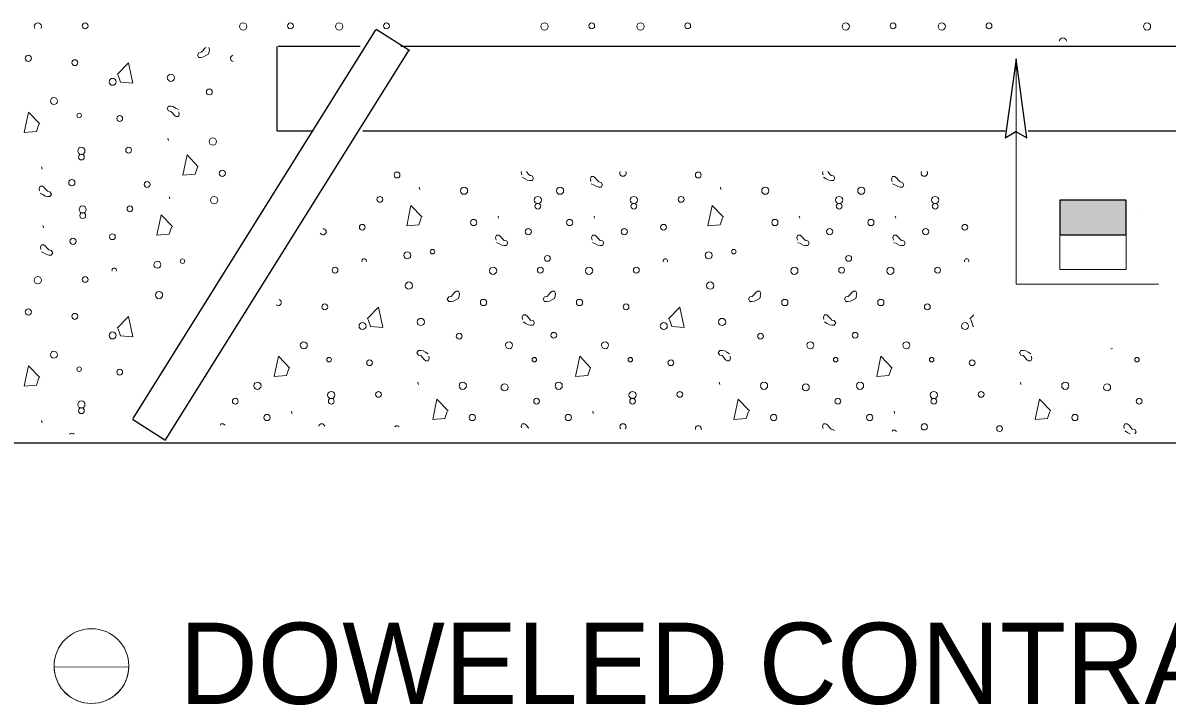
# Model space of a CAD drawing. Extents: x 912 to 1283, y -225 to 49.
# Drawn here: x 982.57 to 1007.59, y -67.98 to -53.07 of the extents above; entities that cross this region are included whole.
import ezdxf

# ---------------------------------------------------------------- set-up
doc = ezdxf.new("R2010")
doc.units = 0
doc.header["$LTSCALE"] = 0.54
for name, color, linetype, lineweight in [('1', 7, 'Continuous', 25), ('13', 7, 'Continuous', 13), ('15', 7, 'Continuous', 13), ('30', 7, 'Continuous', 13), ('50', 7, 'Continuous', 13)]:
    doc.layers.add(name, color=color, linetype=linetype, lineweight=lineweight)

msp = doc.modelspace()

# ---------------------------------------------------------------- hatches: boundary and pattern name
at = {"layer": '1'}
msp.add_hatch(color=256, dxfattribs=at).paths.add_polyline_path([(1005.2459, -57.7003), (1006.6955, -57.7003), (1006.6955, -56.9485), (1005.2459, -56.9485)])

# ---------------------------------------------------------------- linework, layer by layer
msp.add_line((956.8678, -62.2533), (1047.724, -62.2533), dxfattribs=at)
at = {"layer": '1', "lineweight": 13}
msp.add_line((983.2513, -67.1555), (984.886, -67.1469), dxfattribs=at)
at = {"layer": '1'}
for points in [[(1004.2898, -53.8552), (1004.0525, -55.5819), (1004.2872, -55.4482), (1004.5272, -55.5819)], [(1005.2459, -57.7003), (1006.6955, -57.7003), (1006.6955, -56.9485), (1005.2459, -56.9485)]]:
    msp.add_lwpolyline(points, close=True, dxfattribs=at)
at = {"layer": '1', "lineweight": 13}
msp.add_circle((984.0685, -67.129), 0.8177, dxfattribs=at)
msp.add_arc((984.0684, -67.129), 0.8177, 181.86875, 358.73818, dxfattribs=at)
at = {"layer": '13'}
msp.add_line((1003.2785, -59.5401), (1003.366, -59.4488), dxfattribs=at)
for points in [[(986.6319, -53.7546), (986.5703, -53.7854), (986.5185, -53.8166), (986.467, -53.8267), (986.4156, -53.8267), (986.3848, -53.7752), (986.4156, -53.7238), (986.467, -53.7133), (986.5083, -53.6723), (986.5392, -53.6311), (986.5673, -53.6097)], [(986.6432, -53.705), (986.6308, -53.7535), (986.6293, -53.755)], [(986.636, -53.6104), (986.6525, -53.6517), (986.6424, -53.7032)], [(984.6341, -54.2026), (984.8815, -53.945), (984.9743, -54.3885), (984.7062, -54.3678), (984.6547, -54.2132)], [(982.9389, -55.2782), (982.6914, -55.0205), (982.5987, -55.4637), (982.8664, -55.443), (982.9183, -55.2882)], [(985.9694, -54.9642), (985.9078, -54.9334), (985.856, -54.9026), (985.8046, -54.8921), (985.7532, -54.8921), (985.7223, -54.9436), (985.7532, -54.9953), (985.8046, -55.0055), (985.8459, -55.0468), (985.8767, -55.0882), (985.918, -55.1189), (985.9694, -55.1189), (985.9901, -55.0675), (985.9799, -55.016)], [(985.7535, -55.639), (985.7411, -55.5906), (985.7396, -55.5891)], [(986.4058, -56.2158), (986.1583, -55.9582), (986.0656, -56.4013), (986.3338, -56.3807), (986.3852, -56.226)], [(982.9764, -56.2185), (982.9888, -56.2669), (982.9903, -56.2681)], [(993.4768, -56.3222), (993.4685, -56.3427), (993.4786, -56.3942)], [(993.4891, -56.4457), (993.5511, -56.4768), (993.6025, -56.5077), (993.654, -56.5182), (993.7058, -56.5182), (993.7366, -56.4663), (993.7058, -56.4149), (993.654, -56.4043), (993.6131, -56.3634), (993.5819, -56.3222)], [(995.0003, -56.5872), (995.0618, -56.6184), (995.1133, -56.6492), (995.1652, -56.6597), (995.2166, -56.6597), (995.2473, -56.6079), (995.2166, -56.5565), (995.1652, -56.5459), (995.1238, -56.505), (995.0927, -56.4637), (995.0518, -56.4325), (995.0003, -56.4325), (994.9796, -56.4843), (994.9898, -56.5358)], [(1000.0663, -56.3222), (1000.0579, -56.3427), (1000.0685, -56.3942)], [(1000.0786, -56.4457), (1000.1406, -56.4768), (1000.192, -56.5077), (1000.2438, -56.5182), (1000.2953, -56.5182), (1000.3261, -56.4663), (1000.2953, -56.4149), (1000.2438, -56.4043), (1000.2025, -56.3634), (1000.1718, -56.3222)], [(1001.5898, -56.5872), (1001.6513, -56.6184), (1001.7032, -56.6492), (1001.7546, -56.6597), (1001.8061, -56.6597), (1001.8368, -56.6079), (1001.8061, -56.5565), (1001.7546, -56.5459), (1001.7133, -56.505), (1001.6825, -56.4637), (1001.6412, -56.4325), (1001.5898, -56.4325), (1001.5691, -56.4843), (1001.5793, -56.5358)], [(982.9449, -56.7938), (983.0068, -56.8246), (983.0583, -56.8557), (983.1102, -56.8659), (983.1616, -56.8659), (983.1923, -56.8144), (983.1616, -56.763), (983.1102, -56.7525), (983.0688, -56.7116), (983.0377, -56.6702), (982.9968, -56.6391), (982.9449, -56.6391), (982.9243, -56.6909), (982.9348, -56.7423)], [(991.2472, -56.7134), (991.2348, -56.665), (991.2333, -56.6638)], [(997.8367, -56.7134), (997.8243, -56.665), (997.8232, -56.6638)], [(985.7817, -56.92), (985.7693, -56.8715), (985.7678, -56.87)], [(985.8373, -57.525), (985.5898, -57.2673), (985.497, -57.7108), (985.7652, -57.6902), (985.8166, -57.5355)], [(991.3028, -57.3184), (991.0553, -57.0608), (990.9625, -57.5043), (991.2307, -57.4837), (991.2821, -57.3289)], [(992.9603, -57.2929), (992.9728, -57.3413), (992.9743, -57.3428)], [(995.06, -57.2929), (995.0723, -57.3413), (995.0738, -57.3428)], [(997.8923, -57.3184), (997.6448, -57.0608), (997.552, -57.5043), (997.8202, -57.4837), (997.8716, -57.3289)], [(999.5498, -57.2929), (999.5623, -57.3413), (999.5638, -57.3428)], [(1001.6495, -57.2929), (1001.6618, -57.3413), (1001.6633, -57.3428)], [(983.005, -57.4994), (983.0174, -57.5478), (983.0189, -57.549)], [(992.9292, -57.8682), (992.9908, -57.899), (993.0423, -57.9302), (993.0941, -57.9403), (993.1455, -57.9403), (993.1763, -57.8888), (993.1455, -57.8374), (993.0941, -57.8269), (993.0528, -57.786), (993.0216, -57.7447), (992.9807, -57.7135), (992.9292, -57.7135), (992.9086, -57.7653), (992.9187, -57.8167)], [(995.0284, -57.8682), (995.0904, -57.899), (995.1418, -57.9302), (995.1933, -57.9403), (995.2451, -57.9403), (995.2759, -57.8888), (995.2451, -57.8374), (995.1933, -57.8269), (995.1523, -57.786), (995.1212, -57.7447), (995.0803, -57.7135), (995.0284, -57.7135), (995.0078, -57.7653), (995.0183, -57.8167)], [(999.5187, -57.8682), (999.5803, -57.899), (999.6321, -57.9302), (999.6836, -57.9403), (999.735, -57.9403), (999.7658, -57.8888), (999.735, -57.8374), (999.6836, -57.8269), (999.6423, -57.786), (999.6114, -57.7447), (999.5702, -57.7135), (999.5187, -57.7135), (999.498, -57.7653), (999.5082, -57.8167)], [(1001.6179, -57.8682), (1001.6799, -57.899), (1001.7313, -57.9302), (1001.7832, -57.9403), (1001.8346, -57.9403), (1001.8654, -57.8888), (1001.8346, -57.8374), (1001.7832, -57.8269), (1001.7418, -57.786), (1001.7107, -57.7447), (1001.6698, -57.7135), (1001.6179, -57.7135), (1001.5973, -57.7653), (1001.6078, -57.8167)], [(982.9734, -58.0747), (983.0354, -58.1055), (983.0868, -58.1367), (983.1383, -58.1468), (983.1901, -58.1468), (983.2209, -58.0954), (983.1901, -58.0439), (983.1383, -58.0334), (983.0973, -57.9922), (983.0662, -57.9508), (983.0249, -57.92), (982.9734, -57.92), (982.9528, -57.9715), (982.9629, -58.0233)], [(992.0974, -59.0921), (992.0358, -59.1228), (991.984, -59.1537), (991.9325, -59.1642), (991.8811, -59.1642), (991.8499, -59.1127), (991.8811, -59.0612), (991.9325, -59.0507), (991.9738, -59.0094), (992.0047, -58.9682), (992.0459, -58.9373), (992.0974, -58.9373), (992.1181, -58.9888), (992.1079, -59.0406)], [(992.1087, -59.0425), (992.0963, -59.0909), (992.0948, -59.0921)], [(994.197, -59.0921), (994.135, -59.1228), (994.0836, -59.1537), (994.0322, -59.1642), (993.9803, -59.1642), (993.9495, -59.1127), (993.9803, -59.0612), (994.0322, -59.0507), (994.0731, -59.0094), (994.1043, -58.9682), (994.1452, -58.9373), (994.197, -58.9373), (994.2177, -58.9888), (994.2072, -59.0406)], [(994.2083, -59.0425), (994.1959, -59.0909), (994.1943, -59.0921)], [(998.6869, -59.0921), (998.6253, -59.1228), (998.5735, -59.1537), (998.522, -59.1642), (998.4706, -59.1642), (998.4398, -59.1127), (998.4706, -59.0612), (998.522, -59.0507), (998.5633, -59.0094), (998.5941, -58.9682), (998.6354, -58.9373), (998.6869, -58.9373), (998.7075, -58.9888), (998.6974, -59.0406)], [(998.6982, -59.0425), (998.6858, -59.0909), (998.6843, -59.0921)], [(1000.7865, -59.0921), (1000.7245, -59.1228), (1000.6731, -59.1537), (1000.6217, -59.1642), (1000.5702, -59.1642), (1000.539, -59.1127), (1000.5702, -59.0612), (1000.6217, -59.0507), (1000.6626, -59.0094), (1000.6938, -58.9682), (1000.735, -58.9373), (1000.7865, -58.9373), (1000.8072, -58.9888), (1000.797, -59.0406)], [(1000.7978, -59.0425), (1000.7853, -59.0909), (1000.7838, -59.0921)], [(990.0996, -59.5401), (990.347, -59.2825), (990.4398, -59.726), (990.1717, -59.7053), (990.1203, -59.5506)], [(996.6891, -59.5401), (996.9365, -59.2825), (997.0293, -59.726), (996.7612, -59.7053), (996.7097, -59.5506)], [(984.6341, -59.7466), (984.8815, -59.489), (984.9743, -59.9322), (984.7062, -59.9115), (984.6547, -59.7572)], [(993.509, -59.6088), (993.571, -59.6396), (993.6224, -59.6707), (993.6743, -59.6809), (993.7258, -59.6809), (993.7565, -59.6294), (993.7258, -59.578), (993.6743, -59.5675), (993.6329, -59.5266), (993.6018, -59.4852), (993.5608, -59.4541), (993.509, -59.4541), (993.4883, -59.5059), (993.4989, -59.5573)], [(1000.0989, -59.6088), (1000.1605, -59.6396), (1000.2119, -59.6707), (1000.2638, -59.6809), (1000.3152, -59.6809), (1000.346, -59.6294), (1000.3152, -59.578), (1000.2638, -59.5675), (1000.2224, -59.5266), (1000.1913, -59.4852), (1000.1503, -59.4541), (1000.0989, -59.4541), (1000.0783, -59.5059), (1000.0883, -59.5573)], [(1003.3642, -59.7064), (1003.3507, -59.7053), (1003.2992, -59.5506)], [(991.4349, -60.3017), (991.3733, -60.2708), (991.3216, -60.2401), (991.2701, -60.2296), (991.2187, -60.2296), (991.1875, -60.281), (991.2187, -60.3324), (991.2701, -60.343), (991.3114, -60.3842), (991.3422, -60.4256), (991.3835, -60.4564), (991.4349, -60.4564), (991.4556, -60.4049), (991.4455, -60.3531)], [(998.0244, -60.3017), (997.9628, -60.2708), (997.911, -60.2401), (997.8596, -60.2296), (997.8082, -60.2296), (997.7773, -60.281), (997.8082, -60.3324), (997.8596, -60.343), (997.9009, -60.3842), (997.9317, -60.4256), (997.973, -60.4564), (998.0244, -60.4564), (998.0451, -60.4049), (998.0349, -60.3531)], [(1004.6143, -60.3017), (1004.5523, -60.2708), (1004.5009, -60.2401), (1004.4491, -60.2296), (1004.3976, -60.2296), (1004.3668, -60.281), (1004.3976, -60.3324), (1004.4491, -60.343), (1004.4903, -60.3842), (1004.5215, -60.4256), (1004.5625, -60.4564), (1004.6143, -60.4564), (1004.6349, -60.4049), (1004.6244, -60.3531)], [(988.4044, -60.6152), (988.1569, -60.3576), (988.0642, -60.8011), (988.3319, -60.7805), (988.3838, -60.6257)], [(994.9939, -60.6152), (994.7464, -60.3576), (994.6537, -60.8011), (994.9218, -60.7805), (994.9733, -60.6257)], [(1001.5833, -60.6152), (1001.3359, -60.3576), (1001.2432, -60.8011), (1001.5113, -60.7805), (1001.5628, -60.6257)], [(982.9389, -60.8217), (982.6914, -60.5642), (982.5987, -61.0077), (982.8664, -60.987), (982.9183, -60.8322)], [(991.219, -60.9765), (991.2067, -60.9281), (991.2052, -60.9266)], [(997.8085, -60.9765), (997.7961, -60.9281), (997.7946, -60.9266)], [(1004.398, -60.9765), (1004.3856, -60.9281), (1004.3841, -60.9266)], [(991.8713, -61.5529), (991.6238, -61.2953), (991.5311, -61.7388), (991.7988, -61.7182), (991.8507, -61.5634)], [(998.4608, -61.5529), (998.2133, -61.2953), (998.1206, -61.7388), (998.3887, -61.7182), (998.4402, -61.5634)], [(1005.0503, -61.5529), (1004.8028, -61.2953), (1004.7101, -61.7388), (1004.9782, -61.7182), (1005.0297, -61.5634)], [(988.4419, -61.5559), (988.4543, -61.6044), (988.4558, -61.6055)], [(995.0314, -61.5559), (995.0438, -61.6044), (995.0453, -61.6055)], [(1001.6209, -61.5559), (1001.6333, -61.6044), (1001.6348, -61.6055)], [(982.9764, -61.7621), (982.9888, -61.8106), (982.9903, -61.8121)], [(986.9898, -61.8639), (986.9511, -61.835), (986.8997, -61.835), (986.8883, -61.8632)], [(993.6329, -61.927), (993.6131, -61.9071), (993.5819, -61.8657), (993.5406, -61.835), (993.4891, -61.835), (993.4685, -61.8864), (993.4763, -61.9255)], [(1000.3144, -61.9908), (1000.2953, -61.9585), (1000.2438, -61.9483), (1000.2025, -61.9071), (1000.1713, -61.8657), (1000.1304, -61.835), (1000.0786, -61.835), (1000.0579, -61.8864), (1000.0685, -61.9378)], [(1001.6773, -62.0036), (1001.6412, -61.9765), (1001.5898, -61.9765), (1001.5793, -62.0024)], [(1006.89, -62.0532), (1006.9156, -62.0103), (1006.8848, -61.9585), (1006.8333, -61.9483), (1006.792, -61.9071), (1006.7608, -61.8657), (1006.7199, -61.835), (1006.6685, -61.835), (1006.6478, -61.8864), (1006.6579, -61.9378)], [(1006.6685, -61.9897), (1006.7301, -62.0205), (1006.7815, -62.0512), (1006.7857, -62.052)]]:
    msp.add_lwpolyline(points, dxfattribs=at)
for centre, radius in [((983.9302, -53.137), 0.0637), ((987.3868, -53.1509), 0.079), ((988.4203, -53.137), 0.0637), ((989.4862, -53.1509), 0.079), ((990.5198, -53.137), 0.0637), ((993.9763, -53.1509), 0.079), ((995.0099, -53.137), 0.0637), ((996.0758, -53.1509), 0.079), ((997.1093, -53.137), 0.0637), ((1000.5659, -53.1509), 0.079), ((1001.5994, -53.137), 0.0637), ((1002.6653, -53.1509), 0.079), ((1003.6989, -53.137), 0.0637), ((1007.1554, -53.1509), 0.079), ((982.6875, -53.8456), 0.0682), ((983.7055, -53.9412), 0.0637), ((984.5313, -54.3598), 0.0764), ((985.8061, -54.2712), 0.079), ((986.6465, -54.5815), 0.0637), ((983.2475, -54.7806), 0.0764), ((983.7998, -55.0942), 0.0495), ((984.6858, -55.1617), 0.0637), ((983.8478, -55.868), 0.079), ((984.8813, -55.8541), 0.0637), ((986.723, -55.6643), 0.079), ((983.8486, -56.0034), 0.0637), ((986.9322, -56.3589), 0.0682), ((983.6386, -56.5627), 0.0682), ((985.286, -56.6022), 0.0637), ((990.7514, -56.3957), 0.0637), ((997.341, -56.3957), 0.0637), ((992.2169, -56.7387), 0.079), ((994.3164, -56.7387), 0.079), ((998.8064, -56.7387), 0.079), ((1000.9059, -56.7387), 0.079), ((986.7514, -56.9452), 0.079), ((990.3752, -56.9286), 0.0637), ((993.8317, -56.9425), 0.079), ((993.8326, -57.0778), 0.0637), ((995.9312, -56.9425), 0.079), ((995.932, -57.0778), 0.0637), ((996.9647, -56.9286), 0.0637), ((1000.4213, -56.9425), 0.079), ((1000.4221, -57.0778), 0.0637), ((1002.5208, -56.9425), 0.079), ((1002.5216, -57.0778), 0.0637), ((983.8762, -57.1489), 0.079), ((983.877, -57.2843), 0.0637), ((984.9097, -57.135), 0.0637), ((989.9912, -57.538), 0.0637), ((992.4261, -57.4334), 0.0682), ((994.5255, -57.4334), 0.0682), ((996.5807, -57.538), 0.0637), ((999.0156, -57.4334), 0.0682), ((1001.1151, -57.4334), 0.0682), ((1003.1703, -57.538), 0.0637), ((983.667, -57.8436), 0.0682), ((984.5257, -57.7444), 0.0637), ((993.6225, -57.6371), 0.0682), ((995.722, -57.6371), 0.0682), ((1000.2121, -57.6371), 0.0682), ((1002.3116, -57.6371), 0.0682), ((991.5269, -58.0712), 0.0495), ((998.1164, -58.0712), 0.0495), ((985.5108, -58.3578), 0.0764), ((986.0614, -58.2776), 0.0495), ((990.9763, -58.1513), 0.0764), ((994.0399, -58.2182), 0.0637), ((997.5659, -58.1513), 0.0764), ((1000.6295, -58.2182), 0.0637), ((989.3957, -58.4744), 0.0637), ((992.8522, -58.4882), 0.079), ((993.8858, -58.4744), 0.0637), ((994.9517, -58.4882), 0.079), ((995.9852, -58.4744), 0.0637), ((999.4418, -58.4882), 0.079), ((1000.4753, -58.4744), 0.0637), ((1001.5412, -58.4882), 0.079), ((1002.5748, -58.4744), 0.0637), ((982.8967, -58.6947), 0.079), ((983.9302, -58.6808), 0.0637), ((991.0113, -58.8134), 0.079), ((997.6009, -58.8134), 0.079), ((985.5459, -59.0199), 0.079), ((989.171, -59.2786), 0.0637), ((992.643, -59.1829), 0.0682), ((994.7425, -59.1829), 0.0682), ((995.7605, -59.2786), 0.0637), ((999.2326, -59.1829), 0.0682), ((1001.3321, -59.1829), 0.0682), ((1002.3501, -59.2786), 0.0637), ((982.6875, -59.3893), 0.0682), ((983.7055, -59.485), 0.0637), ((991.2716, -59.6085), 0.079), ((997.8611, -59.6085), 0.079), ((989.9968, -59.6971), 0.0764), ((996.5864, -59.6971), 0.0764), ((1003.1759, -59.6971), 0.0764), ((984.5313, -59.9036), 0.0764), ((988.7129, -60.1179), 0.0764), ((992.112, -59.9188), 0.0637), ((993.203, -60.1179), 0.0764), ((994.18, -59.8987), 0.0637), ((995.3025, -60.1179), 0.0764), ((998.7015, -59.9188), 0.0637), ((999.7926, -60.1179), 0.0764), ((1000.7696, -59.8987), 0.0637), ((1001.892, -60.1179), 0.0764), ((983.2475, -60.3244), 0.0764), ((989.2653, -60.4316), 0.0495), ((990.1513, -60.499), 0.0637), ((993.7554, -60.4316), 0.0495), ((995.8549, -60.4316), 0.0495), ((996.7409, -60.499), 0.0637), ((1000.3449, -60.4316), 0.0495), ((1002.4444, -60.4316), 0.0495), ((1003.3304, -60.499), 0.0637), ((1006.9345, -60.4316), 0.0495), ((983.7998, -60.638), 0.0495), ((984.6858, -60.7054), 0.0637), ((987.6984, -61.0016), 0.079), ((992.1885, -61.0016), 0.079), ((993.103, -61.0381), 0.0764), ((994.2879, -61.0016), 0.079), ((998.778, -61.0016), 0.079), ((999.6926, -61.0381), 0.0764), ((1000.8775, -61.0016), 0.079), ((1005.3676, -61.0016), 0.079), ((1006.2822, -61.0381), 0.0764), ((987.2146, -61.3407), 0.0637), ((989.3132, -61.2054), 0.079), ((989.314, -61.3407), 0.0637), ((990.3468, -61.1915), 0.0637), ((993.8041, -61.3407), 0.0637), ((995.9028, -61.2054), 0.079), ((995.9036, -61.3407), 0.0637), ((996.9363, -61.1915), 0.0637), ((1000.3937, -61.3407), 0.0637), ((1002.4923, -61.2054), 0.079), ((1002.4932, -61.3407), 0.0637), ((1003.5259, -61.1915), 0.0637), ((1006.9833, -61.3407), 0.0637), ((983.8478, -61.4118), 0.079), ((983.8486, -61.5471), 0.0637), ((987.9076, -61.6963), 0.0682), ((992.3977, -61.6963), 0.0682), ((994.4971, -61.6963), 0.0682), ((998.9872, -61.6963), 0.0682), ((1001.0867, -61.6963), 0.0682), ((1005.5768, -61.6963), 0.0682), ((1002.2832, -61.9), 0.0682), ((1003.9305, -61.9395), 0.0637)]:
    msp.add_circle(centre, radius, dxfattribs=at)
for centre, radius, start, end in [((982.8967, -53.1509), 0.079, 326.6625, 211.94015), ((1005.3145, -53.4761), 0.079, 5.96553, 172.63712), ((987.1776, -53.8456), 0.0682, 103.05282, 261.0371), ((995.6936, -56.3562), 0.0682, 150.06255, 29.93744), ((1002.2832, -56.3562), 0.0682, 150.06255, 29.93744), ((1007.0117, -57.0778), 0.0637, 281.32479, 283.04803), ((989.1325, -57.6371), 0.0682, 203.50688, 93.35512), ((990.0317, -58.2749), 0.0495, 337.44276, 202.55724), ((996.6212, -58.2749), 0.0495, 337.44276, 202.55724), ((1003.2108, -58.2749), 0.0495, 337.44276, 202.55724), ((984.5662, -58.4814), 0.0495, 337.44276, 202.55724), ((988.1529, -59.1829), 0.0682, 226.80688, 70.05513), ((1006.3821, -60.1179), 0.0764, 254.14369, 285.8563), ((983.6386, -62.1065), 0.0682, 39.21978, 140.78022), ((989.104, -61.9), 0.0682, 13.00731, 165.90328), ((990.7514, -61.9395), 0.0637, 38.1544, 140.75619), ((995.6936, -61.9), 0.0682, 316.28715, 222.62344), ((997.341, -61.9395), 0.0637, 338.44011, 200.47048)]:
    msp.add_arc(centre, radius, start, end, dxfattribs=at)
at = {"layer": '30'}
msp.add_lwpolyline([(1004.2898, -53.8552), (1004.2898, -58.7842), (1007.4072, -58.7842)], dxfattribs=at)
msp.add_lwpolyline([(1005.2452, -58.4589), (1006.6967, -58.4589), (1006.6967, -56.9444), (1005.2452, -56.9444)], close=True, dxfattribs=at)
at = {"layer": '50', "lineweight": 25}
for p, q in [((990.2832, -53.224), (984.9758, -61.7159)), ((990.2983, -53.2101), (991.0317, -53.6742)), ((990.9993, -53.6731), (985.6724, -62.1958)), ((988.1288, -55.4355), (988.1288, -53.589)), ((988.1524, -53.577), (989.9475, -53.577)), ((990.8356, -53.577), (1009.2273, -53.577)), ((988.9008, -55.4355), (988.1408, -55.4355)), ((1004.0548, -55.4355), (990.0068, -55.4355)), ((1025.3478, -55.4355), (1004.5573, -55.4355)), ((984.963, -61.7313), (985.6769, -62.1834))]:
    msp.add_line(p, q, dxfattribs=at)

# ---------------------------------------------------------------- texts
at = {"layer": '15'}
msp.add_text('DOWELED CONTRACTION JOINT', height=1.776, dxfattribs=at).set_placement((985.9916, -67.9565))

doc.saveas('drawing.dxf')
